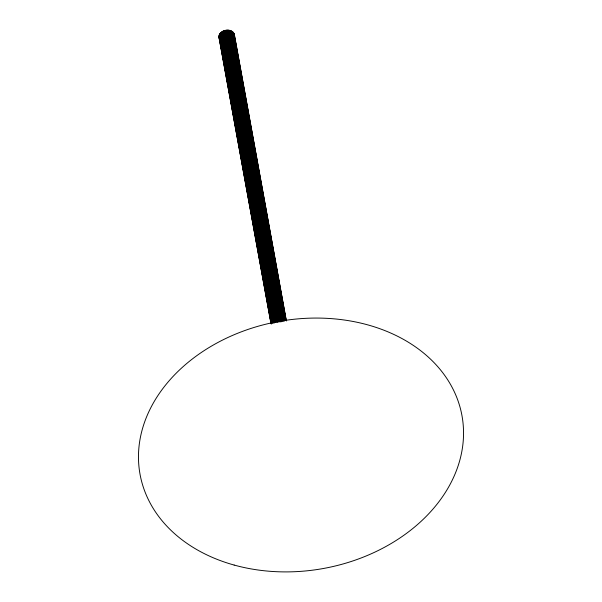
<?xml version="1.0" encoding="UTF-8"?>
<svg xmlns="http://www.w3.org/2000/svg" width="602" height="602" viewBox="0 0 602 602"><rect width="100%" height="100%" fill="white"/><g stroke="black" fill="none" stroke-linecap="round" stroke-linejoin="round"><path stroke-width="0.9" d="M234.479 36.158C234.532 26.157 215.651 29.746 219.497 39.032M234.306 34.239L286.364 320.836M234.073 33.637L286.259 320.821M233.757 33.065L285.942 320.241M233.358 32.531L285.717 320.625M232.884 32.034L285.243 320.129M232.342 31.582L284.874 320.603M231.74 31.184L284.43 321.129M231.078 30.845L283.768 320.791M230.363 30.559L283.226 321.43M229.61 30.348L282.473 321.22M228.828 30.198L281.683 321.069M228.015 30.115L281.044 321.904M227.195 30.1L280.216 321.897M226.36 30.153L279.388 321.95M225.532 30.281L278.56 322.07M224.719 30.469L277.748 322.266M223.929 30.725L276.958 322.522M223.169 31.041L276.032 321.912M222.454 31.417L275.31 322.288M221.784 31.846L274.64 322.717M221.167 32.327L274.03 323.199M220.618 32.847L273.308 322.8M220.129 33.411L272.826 323.357M219.722 34.005L272.247 323.026M219.391 34.623L271.75 322.717M219.151 35.255L271.502 323.357M223.38 58.973L223.711 60.825M218.985 35.902L271.344 324.004M218.91 36.549L271.073 323.771M218.925 37.196L270.953 323.447M234.148 565.06A163.616 125.525 -10.3 0 0 462.735 420.542A163.616 125.525 -10.3 0 0 206.125 349.348A163.616 125.525 -10.3 0 0 234.148 565.06"/></g></svg>
